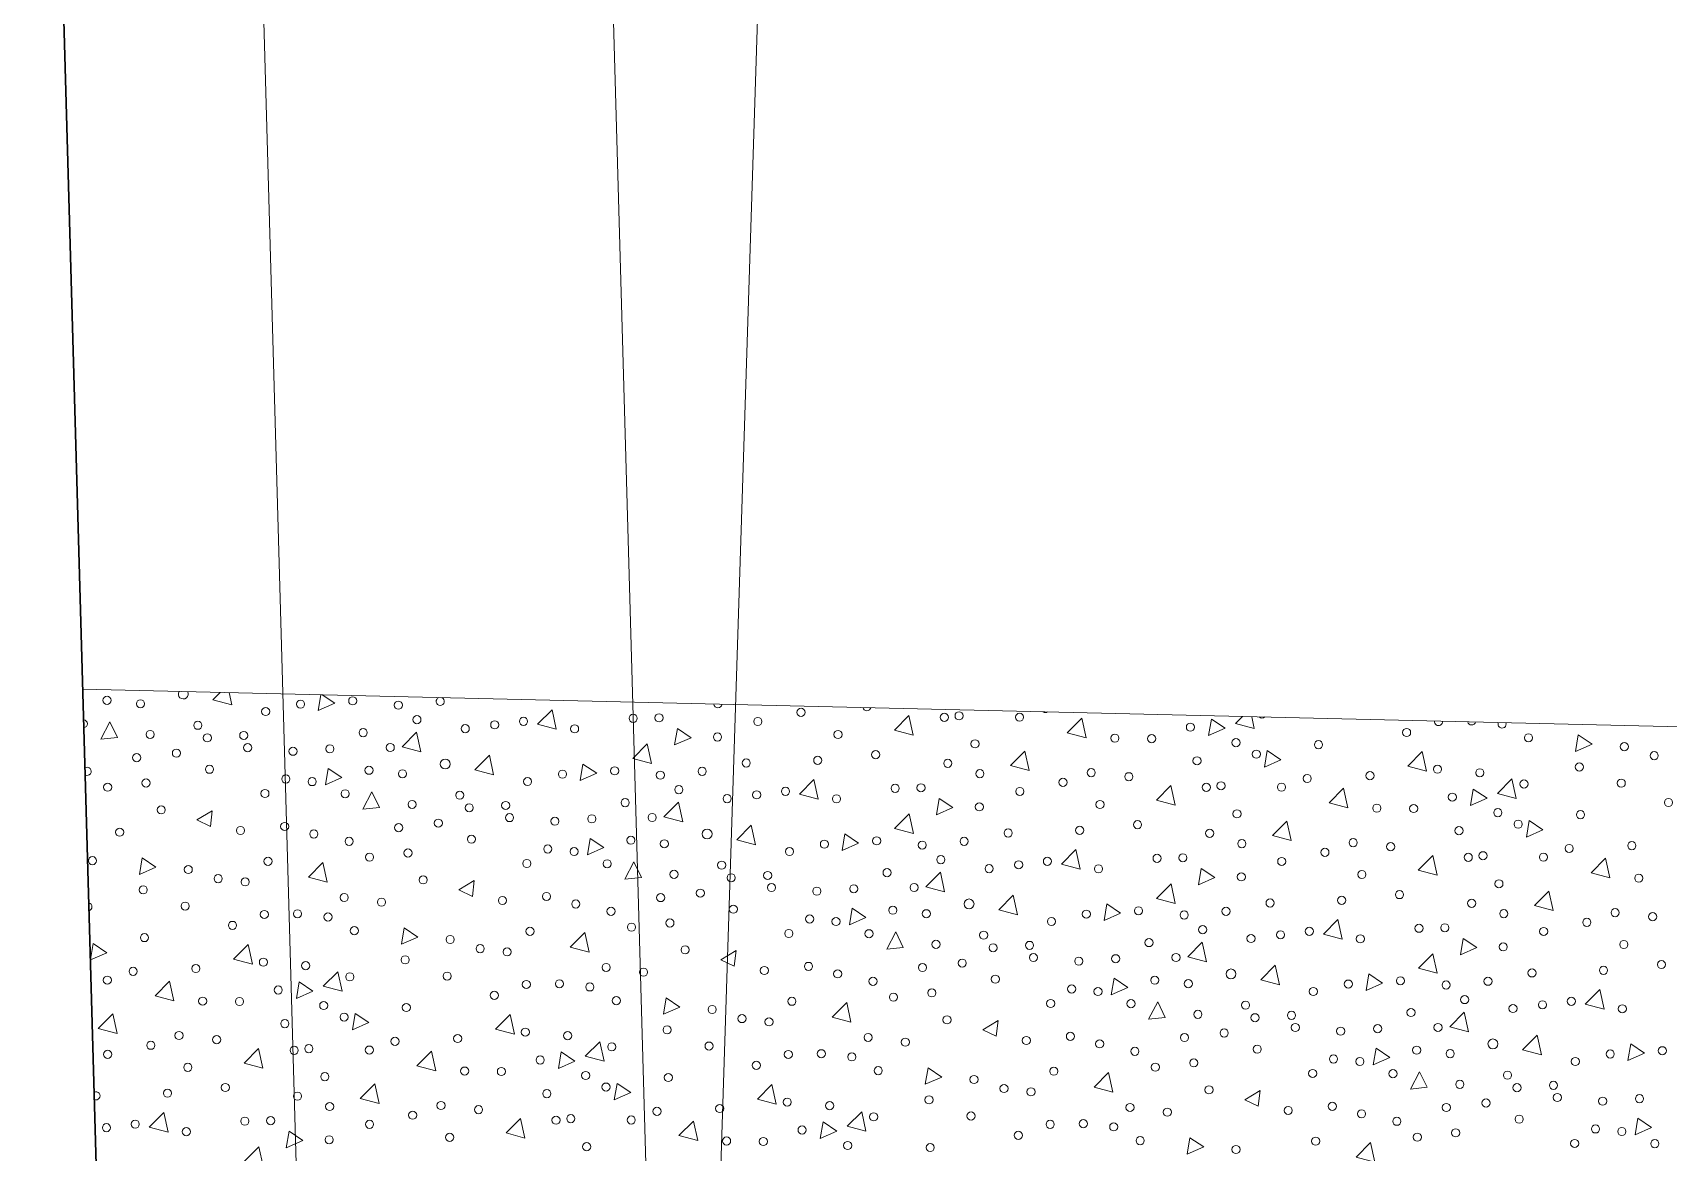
# Model space of a CAD drawing. Extents: x 2536801 to 2538856, y 7112140 to 7131569.
# Drawn here: x 2538041 to 2538106.5, y 7125220.2 to 7125265 of the extents above; entities that cross this region are included whole.
import ezdxf

# ---------------------------------------------------------------- set-up
doc = ezdxf.new("R2010")
doc.units = 0
doc.header["$LTSCALE"] = 100
doc.header["$MEASUREMENT"] = 0
for name, color, linetype, lineweight in [('D_EOS_RMP', 1, 'Continuous', 30), ('D_EOT_ML', 7, 'Continuous', 13), ('D_EOT_RMP', 1, 'Continuous', 13), ('D_RIPRAP_1', 7, 'Continuous', 0)]:
    doc.layers.add(name, color=color, linetype=linetype, lineweight=lineweight)

msp = doc.modelspace()

# ---------------------------------------------------------------- linework, layer by layer
at = {"layer": 'D_EOS_RMP'}
msp.add_line((2538035.86, 7125490.261), (2538043.662, 7125214.778), dxfattribs=at)
at = {"layer": 'D_EOT_ML'}
msp.add_line((2538066.913, 7125168.894), (2538160.452, 7128104.686), dxfattribs=at)
at = {"layer": 'D_EOT_RMP'}
for p, q in [((2538043.857, 7125490.487), (2538052.601, 7125181.757)), ((2538057.851, 7125490.883), (2538066.595, 7125182.154))]:
    msp.add_line(p, q, dxfattribs=at)
at = {"layer": 'D_RIPRAP_1', "color": 7, "linetype": 'Continuous', "lineweight": 0}
for p, q in [((2538047.556, 7125233.466), (2538048.169, 7125233.838)), ((2538048.169, 7125233.838), (2538048.093, 7125233.211)), ((2538048.093, 7125233.211), (2538047.556, 7125233.466)), ((2538058.044, 7125230.663), (2538058.657, 7125231.036)), ((2538058.581, 7125230.408), (2538058.044, 7125230.663)), ((2538058.657, 7125231.036), (2538058.581, 7125230.408)), ((2538068.532, 7125227.86), (2538069.145, 7125228.233)), ((2538069.069, 7125227.605), (2538068.532, 7125227.86)), ((2538069.145, 7125228.233), (2538069.069, 7125227.605)), ((2538079.02, 7125225.058), (2538079.633, 7125225.43)), ((2538079.633, 7125225.43), (2538079.556, 7125224.802)), ((2538079.556, 7125224.802), (2538079.02, 7125225.058)), ((2538089.508, 7125222.255), (2538090.121, 7125222.627)), ((2538090.121, 7125222.627), (2538090.044, 7125222)), ((2538090.044, 7125222), (2538089.508, 7125222.255))]:
    msp.add_line(p, q, dxfattribs=at)
at = {"layer": 'D_RIPRAP_1', "color": 7, "linetype": 'Continuous', "lineweight": 0, "flags": 128}
msp.add_lwpolyline([(2538239.134, 7125173.106, -0.01059), (2538242.367, 7125234.009), (2538042.985, 7125238.706), (2538043.662, 7125214.778, -0.01006), (2538044.155, 7125154.751, 0.000227), (2538044.204, 7125154.73, 0.094213), (2538065.879, 7125150.105), (2538221.899, 7125146.619, 0.08498), (2538238.368, 7125149.062)], format="xyb", close=True, dxfattribs=at)
for points in [[(2538048.839, 7125238.568), (2538048.947, 7125238.08), (2538048.195, 7125238.28), (2538048.49, 7125238.576)], [(2538052.569, 7125238.48), (2538053.072, 7125238.14), (2538052.413, 7125237.849), (2538052.518, 7125238.481)], [(2538089.788, 7125237.603), (2538089.891, 7125237.134), (2538089.139, 7125237.335), (2538089.415, 7125237.612)], [(2538043.291, 7125227.879), (2538043.399, 7125228.522), (2538043.948, 7125228.151), (2538043.292, 7125227.862)]]:
    msp.add_lwpolyline(points, dxfattribs=at)
for points in [[(2538061.944, 7125237.101), (2538061.193, 7125237.301), (2538061.773, 7125237.883)], [(2538044.374, 7125236.774), (2538043.708, 7125236.705), (2538044.071, 7125237.391)], [(2538066.678, 7125236.471), (2538066.789, 7125237.133), (2538067.338, 7125236.763)], [(2538076.234, 7125236.863), (2538075.482, 7125237.064), (2538076.062, 7125237.646)], [(2538083.153, 7125236.757), (2538082.401, 7125236.958), (2538082.981, 7125237.54)], [(2538088.062, 7125236.847), (2538088.173, 7125237.509), (2538088.722, 7125237.138)], [(2538056.517, 7125236.197), (2538055.766, 7125236.398), (2538056.346, 7125236.98)], [(2538065.752, 7125235.733), (2538065.001, 7125235.934), (2538065.581, 7125236.516)], [(2538102.755, 7125236.212), (2538102.865, 7125236.874), (2538103.414, 7125236.504)], [(2538059.434, 7125235.277), (2538058.683, 7125235.478), (2538059.263, 7125236.06)], [(2538062.9, 7125235.046), (2538063.011, 7125235.708), (2538063.56, 7125235.338)], [(2538080.881, 7125235.443), (2538080.129, 7125235.644), (2538080.709, 7125236.226)], [(2538090.301, 7125235.586), (2538090.411, 7125236.248), (2538090.96, 7125235.878)], [(2538096.788, 7125235.42), (2538096.036, 7125235.62), (2538096.616, 7125236.203)], [(2538052.702, 7125234.871), (2538052.812, 7125235.533), (2538053.361, 7125235.163)], [(2538072.432, 7125234.298), (2538071.681, 7125234.499), (2538072.261, 7125235.081)], [(2538100.379, 7125234.332), (2538099.627, 7125234.533), (2538100.207, 7125235.115)], [(2538054.862, 7125233.971), (2538054.196, 7125233.903), (2538054.559, 7125234.588)], [(2538086.722, 7125234.06), (2538085.97, 7125234.261), (2538086.55, 7125234.843)], [(2538093.641, 7125233.954), (2538092.889, 7125234.155), (2538093.469, 7125234.737)], [(2538098.55, 7125234.044), (2538098.661, 7125234.706), (2538099.21, 7125234.336)], [(2538067.005, 7125233.394), (2538066.254, 7125233.595), (2538066.833, 7125234.177)], [(2538077.166, 7125233.668), (2538077.277, 7125234.33), (2538077.826, 7125233.96)], [(2538069.922, 7125232.474), (2538069.171, 7125232.675), (2538069.751, 7125233.257)], [(2538076.24, 7125232.93), (2538075.489, 7125233.131), (2538076.069, 7125233.713)], [(2538091.369, 7125232.641), (2538090.617, 7125232.841), (2538091.197, 7125233.423)], [(2538100.789, 7125232.783), (2538100.899, 7125233.445), (2538101.448, 7125233.075)], [(2538063.189, 7125232.068), (2538063.3, 7125232.73), (2538063.849, 7125232.36)], [(2538073.388, 7125232.243), (2538073.499, 7125232.905), (2538074.048, 7125232.535)], [(2538045.254, 7125231.289), (2538045.365, 7125231.95), (2538045.914, 7125231.58)], [(2538065.35, 7125231.168), (2538064.684, 7125231.1), (2538065.047, 7125231.785)], [(2538082.92, 7125231.495), (2538082.169, 7125231.696), (2538082.749, 7125232.278)], [(2538097.21, 7125231.258), (2538096.458, 7125231.458), (2538097.038, 7125232.041)], [(2538104.129, 7125231.152), (2538103.377, 7125231.352), (2538103.957, 7125231.935)], [(2538052.766, 7125230.977), (2538052.015, 7125231.177), (2538052.594, 7125231.759)], [(2538077.493, 7125230.591), (2538076.741, 7125230.792), (2538077.321, 7125231.374)], [(2538087.654, 7125230.865), (2538087.765, 7125231.527), (2538088.314, 7125231.157)], [(2538080.41, 7125229.671), (2538079.659, 7125229.872), (2538080.239, 7125230.454)], [(2538086.728, 7125230.127), (2538085.977, 7125230.328), (2538086.557, 7125230.91)], [(2538101.857, 7125229.838), (2538101.105, 7125230.039), (2538101.685, 7125230.621)], [(2538073.677, 7125229.266), (2538073.788, 7125229.928), (2538074.337, 7125229.557)], [(2538083.876, 7125229.44), (2538083.987, 7125230.102), (2538084.536, 7125229.732)], [(2538055.742, 7125228.486), (2538055.853, 7125229.148), (2538056.402, 7125228.777)], [(2538093.408, 7125228.692), (2538092.657, 7125228.893), (2538093.237, 7125229.475)], [(2538063.254, 7125228.174), (2538062.503, 7125228.375), (2538063.082, 7125228.957)], [(2538075.838, 7125228.365), (2538075.172, 7125228.297), (2538075.535, 7125228.982)], [(2538087.981, 7125227.789), (2538087.229, 7125227.99), (2538087.809, 7125228.572)], [(2538098.142, 7125228.063), (2538098.253, 7125228.724), (2538098.802, 7125228.354)], [(2538049.775, 7125227.693), (2538049.024, 7125227.894), (2538049.603, 7125228.476)], [(2538097.216, 7125227.325), (2538096.465, 7125227.525), (2538097.045, 7125228.107)], [(2538053.366, 7125226.605), (2538052.614, 7125226.806), (2538053.194, 7125227.388)], [(2538090.898, 7125226.868), (2538090.147, 7125227.069), (2538090.727, 7125227.651)], [(2538094.364, 7125226.638), (2538094.475, 7125227.299), (2538095.024, 7125226.929)], [(2538046.628, 7125226.228), (2538045.877, 7125226.429), (2538046.456, 7125227.011)], [(2538051.538, 7125226.318), (2538051.648, 7125226.98), (2538052.197, 7125226.609)], [(2538084.165, 7125226.463), (2538084.276, 7125227.125), (2538084.825, 7125226.754)], [(2538103.896, 7125225.889), (2538103.145, 7125226.09), (2538103.725, 7125226.672)], [(2538066.23, 7125225.683), (2538066.341, 7125226.345), (2538066.89, 7125225.975)], [(2538073.742, 7125225.371), (2538072.99, 7125225.572), (2538073.57, 7125226.154)], [(2538086.326, 7125225.562), (2538085.66, 7125225.494), (2538086.023, 7125226.18)], [(2538044.356, 7125224.914), (2538043.604, 7125225.115), (2538044.184, 7125225.697)], [(2538053.776, 7125225.057), (2538053.887, 7125225.719), (2538054.436, 7125225.349)], [(2538060.263, 7125224.891), (2538059.511, 7125225.092), (2538060.091, 7125225.674)], [(2538098.469, 7125224.986), (2538097.717, 7125225.187), (2538098.297, 7125225.769)], [(2538063.854, 7125223.803), (2538063.102, 7125224.004), (2538063.682, 7125224.586)], [(2538101.386, 7125224.065), (2538100.635, 7125224.266), (2538101.215, 7125224.848)], [(2538050.197, 7125223.531), (2538049.445, 7125223.732), (2538050.025, 7125224.314)], [(2538057.116, 7125223.425), (2538056.365, 7125223.626), (2538056.944, 7125224.208)], [(2538062.026, 7125223.515), (2538062.136, 7125224.177), (2538062.685, 7125223.807)], [(2538094.653, 7125223.66), (2538094.764, 7125224.322), (2538095.313, 7125223.952)], [(2538104.852, 7125223.835), (2538104.963, 7125224.497), (2538105.512, 7125224.126)], [(2538076.718, 7125222.88), (2538076.829, 7125223.542), (2538077.378, 7125223.172)], [(2538084.23, 7125222.568), (2538083.478, 7125222.769), (2538084.058, 7125223.351)], [(2538096.814, 7125222.76), (2538096.148, 7125222.691), (2538096.511, 7125223.377)], [(2538054.844, 7125222.112), (2538054.092, 7125222.312), (2538054.672, 7125222.894)], [(2538064.264, 7125222.254), (2538064.375, 7125222.916), (2538064.924, 7125222.546)], [(2538070.751, 7125222.088), (2538069.999, 7125222.289), (2538070.579, 7125222.871)], [(2538046.396, 7125220.966), (2538045.644, 7125221.167), (2538046.224, 7125221.749)], [(2538060.685, 7125220.729), (2538059.933, 7125220.93), (2538060.513, 7125221.512)], [(2538067.604, 7125220.623), (2538066.852, 7125220.824), (2538067.432, 7125221.406)], [(2538072.514, 7125220.712), (2538072.624, 7125221.374), (2538073.173, 7125221.004)], [(2538074.342, 7125221), (2538073.59, 7125221.201), (2538074.17, 7125221.783)], [(2538105.141, 7125220.857), (2538105.252, 7125221.519), (2538105.801, 7125221.149)], [(2538051.13, 7125220.336), (2538051.24, 7125220.998), (2538051.789, 7125220.628)], [(2538087.206, 7125220.077), (2538087.316, 7125220.739), (2538087.865, 7125220.369)], [(2538050.204, 7125219.598), (2538049.452, 7125219.799), (2538050.032, 7125220.381)], [(2538094.718, 7125219.765), (2538093.966, 7125219.966), (2538094.546, 7125220.548)]]:
    msp.add_lwpolyline(points, close=True, dxfattribs=at)
at = {"layer": 'D_RIPRAP_1', "color": 7, "linetype": 'Continuous', "lineweight": 0}
for centre, radius in [((2538043.954, 7125238.261), 0.163), ((2538053.792, 7125238.238), 0.163), ((2538045.295, 7125238.12), 0.163), ((2538050.304, 7125237.808), 0.163), ((2538051.703, 7125238.105), 0.163), ((2538055.619, 7125238.066), 0.163), ((2538065.022, 7125237.539), 0.163), ((2538066.056, 7125237.558), 0.163), ((2538071.743, 7125237.776), 0.163), ((2538077.482, 7125237.575), 0.163), ((2538078.07, 7125237.639), 0.163), ((2538080.492, 7125237.582), 0.163), ((2538045.681, 7125236.892), 0.163), ((2538047.589, 7125237.26), 0.163), ((2538049.428, 7125236.852), 0.163), ((2538054.211, 7125236.964), 0.163), ((2538056.362, 7125237.485), 0.163), ((2538058.297, 7125237.125), 0.163), ((2538059.478, 7125237.277), 0.163), ((2538060.631, 7125237.416), 0.163), ((2538062.675, 7125237.116), 0.163), ((2538070.014, 7125237.412), 0.163), ((2538073.224, 7125236.889), 0.163), ((2538087.333, 7125237.185), 0.163), ((2538095.989, 7125236.97), 0.163), ((2538047.968, 7125236.757), 0.163), ((2538049.583, 7125236.365), 0.163), ((2538051.399, 7125236.219), 0.163), ((2538052.877, 7125236.317), 0.163), ((2538055.294, 7125236.369), 0.163), ((2538068.396, 7125236.792), 0.163), ((2538078.71, 7125236.516), 0.163), ((2538084.31, 7125236.742), 0.163), ((2538085.782, 7125236.725), 0.163), ((2538089.156, 7125236.563), 0.163), ((2538092.463, 7125236.482), 0.163), ((2538100.87, 7125236.759), 0.163), ((2538104.707, 7125236.405), 0.163), ((2538045.143, 7125235.964), 0.163), ((2538046.732, 7125236.144), 0.163), ((2538057.494, 7125235.708), 0.199), ((2538069.547, 7125235.75), 0.163), ((2538072.411, 7125235.854), 0.163), ((2538074.729, 7125236.083), 0.163), ((2538077.617, 7125235.736), 0.163), ((2538087.598, 7125235.838), 0.163), ((2538089.971, 7125236.101), 0.163), ((2538102.903, 7125235.591), 0.163), ((2538105.905, 7125236.041), 0.163), ((2538045.516, 7125234.949), 0.163), ((2538048.056, 7125235.498), 0.163), ((2538051.113, 7125235.107), 0.163), ((2538052.168, 7125235.004), 0.163), ((2538054.442, 7125235.458), 0.163), ((2538055.783, 7125235.317), 0.163), ((2538060.792, 7125235.005), 0.163), ((2538062.19, 7125235.302), 0.163), ((2538064.28, 7125235.435), 0.163), ((2538066.107, 7125235.263), 0.163), ((2538067.783, 7125235.416), 0.163), ((2538078.904, 7125235.32), 0.163), ((2538082.231, 7125234.973), 0.163), ((2538083.362, 7125235.362), 0.163), ((2538084.866, 7125235.198), 0.163), ((2538092.011, 7125235.129), 0.163), ((2538094.521, 7125235.241), 0.163), ((2538097.227, 7125235.499), 0.163), ((2538098.922, 7125235.358), 0.163), ((2538100.688, 7125234.909), 0.163), ((2538104.584, 7125234.94), 0.163), ((2538043.978, 7125234.778), 0.163), ((2538050.276, 7125234.526), 0.163), ((2538053.49, 7125234.516), 0.163), ((2538058.077, 7125234.457), 0.163), ((2538066.85, 7125234.682), 0.163), ((2538068.785, 7125234.322), 0.163), ((2538069.966, 7125234.474), 0.163), ((2538071.119, 7125234.613), 0.163), ((2538073.163, 7125234.314), 0.163), ((2538075.51, 7125234.736), 0.163), ((2538076.544, 7125234.756), 0.163), ((2538080.502, 7125234.609), 0.163), ((2538087.97, 7125234.772), 0.163), ((2538088.558, 7125234.837), 0.163), ((2538090.98, 7125234.779), 0.163), ((2538097.821, 7125234.382), 0.163), ((2538046.124, 7125233.87), 0.163), ((2538056.169, 7125234.089), 0.163), ((2538058.456, 7125233.955), 0.163), ((2538059.916, 7125234.049), 0.163), ((2538064.699, 7125234.162), 0.163), ((2538065.782, 7125233.566), 0.163), ((2538078.884, 7125233.99), 0.163), ((2538083.712, 7125234.086), 0.163), ((2538089.198, 7125233.713), 0.163), ((2538094.798, 7125233.939), 0.163), ((2538096.27, 7125233.923), 0.163), ((2538099.644, 7125233.76), 0.163), ((2538102.951, 7125233.679), 0.163), ((2538106.477, 7125234.168), 0.163), ((2538044.457, 7125232.976), 0.163), ((2538049.298, 7125233.044), 0.163), ((2538051.064, 7125233.208), 0.163), ((2538055.631, 7125233.161), 0.163), ((2538057.22, 7125233.341), 0.163), ((2538060.071, 7125233.562), 0.163), ((2538061.887, 7125233.416), 0.163), ((2538063.365, 7125233.514), 0.163), ((2538067.982, 7125232.905), 0.199), ((2538080.035, 7125232.947), 0.163), ((2538082.899, 7125233.051), 0.163), ((2538085.217, 7125233.28), 0.163), ((2538088.105, 7125232.933), 0.163), ((2538098.086, 7125233.036), 0.163), ((2538100.458, 7125233.298), 0.163), ((2538052.235, 7125232.907), 0.163), ((2538053.646, 7125232.611), 0.163), ((2538058.544, 7125232.695), 0.163), ((2538061.601, 7125232.305), 0.163), ((2538064.93, 7125232.655), 0.163), ((2538066.271, 7125232.514), 0.163), ((2538072.678, 7125232.499), 0.163), ((2538074.768, 7125232.632), 0.163), ((2538076.595, 7125232.461), 0.163), ((2538078.271, 7125232.613), 0.163), ((2538089.392, 7125232.517), 0.163), ((2538093.85, 7125232.559), 0.163), ((2538095.354, 7125232.395), 0.163), ((2538102.499, 7125232.326), 0.163), ((2538105.009, 7125232.438), 0.163), ((2538043.369, 7125231.836), 0.163), ((2538050.4, 7125231.812), 0.163), ((2538054.466, 7125231.976), 0.163), ((2538056.004, 7125232.146), 0.163), ((2538060.764, 7125231.723), 0.163), ((2538062.656, 7125232.201), 0.163), ((2538063.978, 7125231.713), 0.163), ((2538068.565, 7125231.655), 0.163), ((2538071.28, 7125232.202), 0.163), ((2538077.338, 7125231.879), 0.163), ((2538080.454, 7125231.672), 0.163), ((2538081.607, 7125231.811), 0.163), ((2538085.998, 7125231.933), 0.163), ((2538087.032, 7125231.953), 0.163), ((2538090.99, 7125231.806), 0.163), ((2538092.719, 7125232.17), 0.163), ((2538098.458, 7125231.97), 0.163), ((2538099.046, 7125232.034), 0.163), ((2538101.468, 7125231.977), 0.163), ((2538047.206, 7125231.481), 0.163), ((2538048.405, 7125231.117), 0.163), ((2538049.485, 7125230.986), 0.163), ((2538056.612, 7125231.067), 0.163), ((2538066.657, 7125231.287), 0.163), ((2538068.944, 7125231.152), 0.163), ((2538070.404, 7125231.246), 0.163), ((2538075.187, 7125231.359), 0.163), ((2538079.273, 7125231.519), 0.163), ((2538083.651, 7125231.511), 0.163), ((2538089.372, 7125231.187), 0.163), ((2538094.2, 7125231.283), 0.163), ((2538105.286, 7125231.136), 0.163), ((2538045.403, 7125230.667), 0.163), ((2538053.451, 7125230.363), 0.163), ((2538061.552, 7125230.405), 0.163), ((2538066.119, 7125230.358), 0.163), ((2538067.708, 7125230.538), 0.163), ((2538070.559, 7125230.759), 0.163), ((2538072.375, 7125230.614), 0.163), ((2538073.853, 7125230.711), 0.163), ((2538076.27, 7125230.763), 0.163), ((2538095.705, 7125230.478), 0.163), ((2538099.686, 7125230.911), 0.163), ((2538047.084, 7125230.017), 0.163), ((2538050.255, 7125229.683), 0.163), ((2538051.581, 7125229.71), 0.163), ((2538054.945, 7125230.173), 0.163), ((2538059.786, 7125230.241), 0.163), ((2538062.723, 7125230.104), 0.163), ((2538064.134, 7125229.808), 0.163), ((2538069.032, 7125229.892), 0.163), ((2538075.418, 7125229.852), 0.163), ((2538076.759, 7125229.711), 0.163), ((2538078.47, 7125230.103), 0.199), ((2538083.166, 7125229.696), 0.163), ((2538085.256, 7125229.83), 0.163), ((2538087.083, 7125229.658), 0.163), ((2538088.759, 7125229.81), 0.163), ((2538090.523, 7125230.144), 0.163), ((2538093.387, 7125230.248), 0.163), ((2538098.593, 7125230.13), 0.163), ((2538099.88, 7125229.714), 0.163), ((2538104.338, 7125229.756), 0.163), ((2538048.976, 7125229.244), 0.163), ((2538052.799, 7125229.583), 0.163), ((2538053.857, 7125229.033), 0.163), ((2538060.888, 7125229.009), 0.163), ((2538064.954, 7125229.173), 0.163), ((2538066.492, 7125229.343), 0.163), ((2538072.089, 7125229.502), 0.163), ((2538073.144, 7125229.398), 0.163), ((2538081.768, 7125229.399), 0.163), ((2538087.826, 7125229.076), 0.163), ((2538092.095, 7125229.008), 0.163), ((2538096.486, 7125229.13), 0.163), ((2538097.52, 7125229.15), 0.163), ((2538101.478, 7125229.003), 0.163), ((2538103.207, 7125229.367), 0.163), ((2538105.842, 7125229.592), 0.163), ((2538045.451, 7125228.756), 0.163), ((2538057.694, 7125228.678), 0.163), ((2538071.252, 7125228.92), 0.163), ((2538074.466, 7125228.91), 0.163), ((2538077.145, 7125228.484), 0.163), ((2538079.053, 7125228.852), 0.163), ((2538079.432, 7125228.349), 0.163), ((2538080.892, 7125228.443), 0.163), ((2538085.675, 7125228.556), 0.163), ((2538089.761, 7125228.717), 0.163), ((2538090.942, 7125228.869), 0.163), ((2538094.139, 7125228.708), 0.163), ((2538099.859, 7125228.384), 0.163), ((2538104.688, 7125228.481), 0.163), ((2538050.215, 7125227.773), 0.163), ((2538055.891, 7125227.864), 0.163), ((2538058.893, 7125228.315), 0.163), ((2538059.973, 7125228.183), 0.163), ((2538067.1, 7125228.264), 0.163), ((2538078.196, 7125227.735), 0.163), ((2538081.047, 7125227.956), 0.163), ((2538082.863, 7125227.811), 0.163), ((2538084.341, 7125227.909), 0.163), ((2538086.758, 7125227.96), 0.163), ((2538106.193, 7125227.675), 0.163), ((2538043.967, 7125227.053), 0.163), ((2538044.998, 7125227.403), 0.163), ((2538047.508, 7125227.515), 0.163), ((2538051.91, 7125227.632), 0.163), ((2538053.676, 7125227.183), 0.163), ((2538057.572, 7125227.214), 0.163), ((2538063.939, 7125227.56), 0.163), ((2538065.433, 7125227.37), 0.163), ((2538070.274, 7125227.438), 0.163), ((2538072.04, 7125227.602), 0.163), ((2538073.211, 7125227.302), 0.163), ((2538076.607, 7125227.555), 0.163), ((2538079.52, 7125227.09), 0.163), ((2538085.906, 7125227.049), 0.163), ((2538088.958, 7125227.3), 0.199), ((2538095.743, 7125227.027), 0.163), ((2538101.011, 7125227.341), 0.163), ((2538103.875, 7125227.445), 0.163), ((2538050.808, 7125226.656), 0.163), ((2538059.464, 7125226.441), 0.163), ((2538060.743, 7125226.88), 0.163), ((2538062.069, 7125226.907), 0.163), ((2538063.287, 7125226.78), 0.163), ((2538074.622, 7125227.005), 0.163), ((2538075.442, 7125226.37), 0.163), ((2538076.98, 7125226.541), 0.163), ((2538082.577, 7125226.699), 0.163), ((2538083.631, 7125226.595), 0.163), ((2538087.247, 7125226.908), 0.163), ((2538092.256, 7125226.596), 0.163), ((2538093.654, 7125226.894), 0.163), ((2538097.571, 7125226.855), 0.163), ((2538099.247, 7125227.007), 0.163), ((2538047.785, 7125226.213), 0.163), ((2538049.257, 7125226.196), 0.163), ((2538052.631, 7125226.034), 0.163), ((2538055.939, 7125225.953), 0.163), ((2538064.345, 7125226.23), 0.163), ((2538068.182, 7125225.876), 0.163), ((2538071.376, 7125226.206), 0.163), ((2538081.74, 7125226.117), 0.163), ((2538084.954, 7125226.107), 0.163), ((2538089.541, 7125226.049), 0.163), ((2538096.163, 7125225.753), 0.163), ((2538098.314, 7125226.273), 0.163), ((2538100.249, 7125225.914), 0.163), ((2538101.43, 7125226.066), 0.163), ((2538102.583, 7125226.205), 0.163), ((2538104.627, 7125225.905), 0.163), ((2538051.074, 7125225.309), 0.163), ((2538053.446, 7125225.572), 0.163), ((2538066.379, 7125225.062), 0.163), ((2538069.381, 7125225.512), 0.163), ((2538070.461, 7125225.38), 0.163), ((2538077.588, 7125225.461), 0.163), ((2538087.633, 7125225.681), 0.163), ((2538089.92, 7125225.546), 0.163), ((2538091.38, 7125225.64), 0.163), ((2538091.535, 7125225.154), 0.163), ((2538094.829, 7125225.106), 0.163), ((2538097.246, 7125225.157), 0.163), ((2538045.706, 7125224.444), 0.163), ((2538046.837, 7125224.833), 0.163), ((2538048.342, 7125224.669), 0.163), ((2538055.486, 7125224.6), 0.163), ((2538057.996, 7125224.712), 0.163), ((2538060.702, 7125224.97), 0.163), ((2538062.398, 7125224.829), 0.163), ((2538068.06, 7125224.411), 0.163), ((2538074.427, 7125224.757), 0.163), ((2538075.92, 7125224.567), 0.163), ((2538080.762, 7125224.636), 0.163), ((2538082.528, 7125224.799), 0.163), ((2538083.698, 7125224.499), 0.163), ((2538087.095, 7125224.752), 0.163), ((2538088.683, 7125224.932), 0.163), ((2538093.351, 7125225.008), 0.163), ((2538099.446, 7125224.497), 0.199), ((2538043.978, 7125224.08), 0.163), ((2538051.445, 7125224.243), 0.163), ((2538052.034, 7125224.308), 0.163), ((2538054.455, 7125224.251), 0.163), ((2538061.296, 7125223.853), 0.163), ((2538064.164, 7125224.38), 0.163), ((2538071.231, 7125224.077), 0.163), ((2538072.557, 7125224.104), 0.163), ((2538073.775, 7125223.977), 0.163), ((2538085.11, 7125224.202), 0.163), ((2538090.008, 7125224.287), 0.163), ((2538093.064, 7125223.896), 0.163), ((2538094.119, 7125223.792), 0.163), ((2538096.394, 7125224.247), 0.163), ((2538097.735, 7125224.106), 0.163), ((2538102.744, 7125223.794), 0.163), ((2538104.142, 7125224.091), 0.163), ((2538106.231, 7125224.224), 0.163), ((2538047.188, 7125223.557), 0.163), ((2538052.673, 7125223.184), 0.163), ((2538058.273, 7125223.41), 0.163), ((2538059.745, 7125223.394), 0.163), ((2538063.119, 7125223.231), 0.163), ((2538066.427, 7125223.15), 0.163), ((2538069.952, 7125223.639), 0.163), ((2538074.833, 7125223.427), 0.163), ((2538081.863, 7125223.403), 0.163), ((2538085.93, 7125223.567), 0.163), ((2538087.468, 7125223.738), 0.163), ((2538092.228, 7125223.315), 0.163), ((2538095.442, 7125223.304), 0.163), ((2538100.029, 7125223.246), 0.163), ((2538046.375, 7125222.522), 0.163), ((2538048.693, 7125222.751), 0.163), ((2538061.562, 7125222.507), 0.163), ((2538063.934, 7125222.769), 0.163), ((2538078.67, 7125223.073), 0.163), ((2538079.869, 7125222.709), 0.163), ((2538080.949, 7125222.577), 0.163), ((2538088.076, 7125222.658), 0.163), ((2538098.121, 7125222.878), 0.163), ((2538100.408, 7125222.743), 0.163), ((2538101.868, 7125222.838), 0.163), ((2538051.581, 7125222.404), 0.163), ((2538052.867, 7125221.988), 0.163), ((2538057.325, 7125222.03), 0.163), ((2538058.83, 7125221.866), 0.163), ((2538065.974, 7125221.797), 0.163), ((2538068.484, 7125221.909), 0.163), ((2538071.19, 7125222.167), 0.163), ((2538072.886, 7125222.027), 0.163), ((2538076.867, 7125222.259), 0.163), ((2538084.915, 7125221.954), 0.163), ((2538091.25, 7125221.833), 0.163), ((2538093.016, 7125221.996), 0.163), ((2538097.583, 7125221.95), 0.163), ((2538099.171, 7125222.13), 0.163), ((2538102.023, 7125222.351), 0.163), ((2538103.839, 7125222.205), 0.163), ((2538105.316, 7125222.303), 0.163), ((2538043.93, 7125221.143), 0.163), ((2538045.083, 7125221.282), 0.163), ((2538049.473, 7125221.404), 0.163), ((2538050.507, 7125221.424), 0.163), ((2538054.466, 7125221.277), 0.163), ((2538056.194, 7125221.641), 0.163), ((2538061.933, 7125221.441), 0.163), ((2538062.522, 7125221.505), 0.163), ((2538064.943, 7125221.448), 0.163), ((2538074.652, 7125221.577), 0.163), ((2538078.548, 7125221.609), 0.163), ((2538081.719, 7125221.275), 0.163), ((2538083.045, 7125221.301), 0.163), ((2538084.263, 7125221.174), 0.163), ((2538086.408, 7125221.764), 0.163), ((2538094.186, 7125221.696), 0.163), ((2538095.598, 7125221.4), 0.163), ((2538100.496, 7125221.484), 0.163), ((2538047.127, 7125220.982), 0.163), ((2538052.847, 7125220.658), 0.163), ((2538057.675, 7125220.754), 0.163), ((2538068.761, 7125220.607), 0.163), ((2538070.233, 7125220.591), 0.163), ((2538071.784, 7125221.05), 0.163), ((2538080.44, 7125220.836), 0.163), ((2538085.321, 7125220.624), 0.163), ((2538092.351, 7125220.601), 0.163), ((2538096.418, 7125220.764), 0.163), ((2538097.956, 7125220.935), 0.163), ((2538102.716, 7125220.512), 0.163), ((2538103.552, 7125221.093), 0.163), ((2538104.607, 7125220.99), 0.163), ((2538105.93, 7125220.501), 0.163), ((2538063.161, 7125220.382), 0.163), ((2538073.607, 7125220.428), 0.163), ((2538076.915, 7125220.347), 0.163), ((2538089.158, 7125220.27), 0.163)]:
    msp.add_circle(centre, radius, dxfattribs=at)
for centre, radius, start, end in [((2538047.006, 7125238.511), 0.199, 148.48806, 28.81324), ((2538057.296, 7125238.219), 0.163, 111.75647, 65.54484), ((2538068.416, 7125238.122), 0.163, 184.14383, 353.15747), ((2538072.874, 7125238.165), 0.163, 267.0918, 270.2095), ((2538074.378, 7125238.001), 0.163, 190.85081, 346.45049), ((2538081.523, 7125237.932), 0.163, 233.79835, 303.50295), ((2538043.003, 7125237.318), 0.163, 279.20359, 84.04117), ((2538090.2, 7125237.712), 0.163, 225.21787, 312.08343), ((2538097.268, 7125237.409), 0.163, 172.31375, 4.98755), ((2538098.594, 7125237.436), 0.163, 192.7814, 344.51991), ((2538099.812, 7125237.309), 0.163, 157.68061, 19.62069), ((2538043.158, 7125235.414), 0.163, 242.24445, 121.00032), ((2538043.188, 7125229.986), 0.163, 287.27314, 75.97163), ((2538043.511, 7125222.418), 0.163, 248.26678, 114.97799)]:
    msp.add_arc(centre, radius, start, end, dxfattribs=at)

doc.saveas('drawing.dxf')
